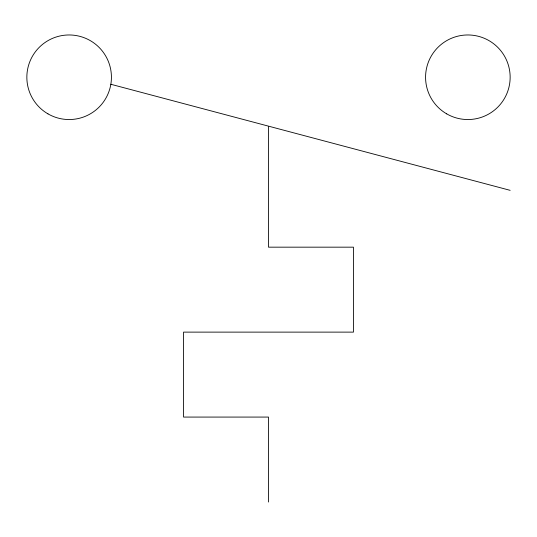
<?xml version="1.0" encoding="UTF-8"?>
<svg xmlns="http://www.w3.org/2000/svg" width="537" height="537" viewBox="0 0 537 537"><rect width="100%" height="100%" fill="white"/><g stroke="black" fill="none" stroke-linecap="round" stroke-linejoin="round"><path stroke-width="0.81" d="M110.844 84.269L510.15 190.34M268.5 126.813L268.5 247.168L353.453 247.168L353.453 332.121L183.547 332.121L183.547 417.074L268.5 417.074L268.5 502.035M446.717 113.878A42.289 42.289 0 0 0 510.15 77.254A42.289 42.289 0 0 0 446.717 40.631A42.289 42.289 0 0 0 446.717 113.878M47.994 113.878A42.289 42.289 0 0 0 111.428 77.254A42.289 42.289 0 0 0 47.994 40.631A42.289 42.289 0 0 0 47.994 113.878"/></g></svg>
